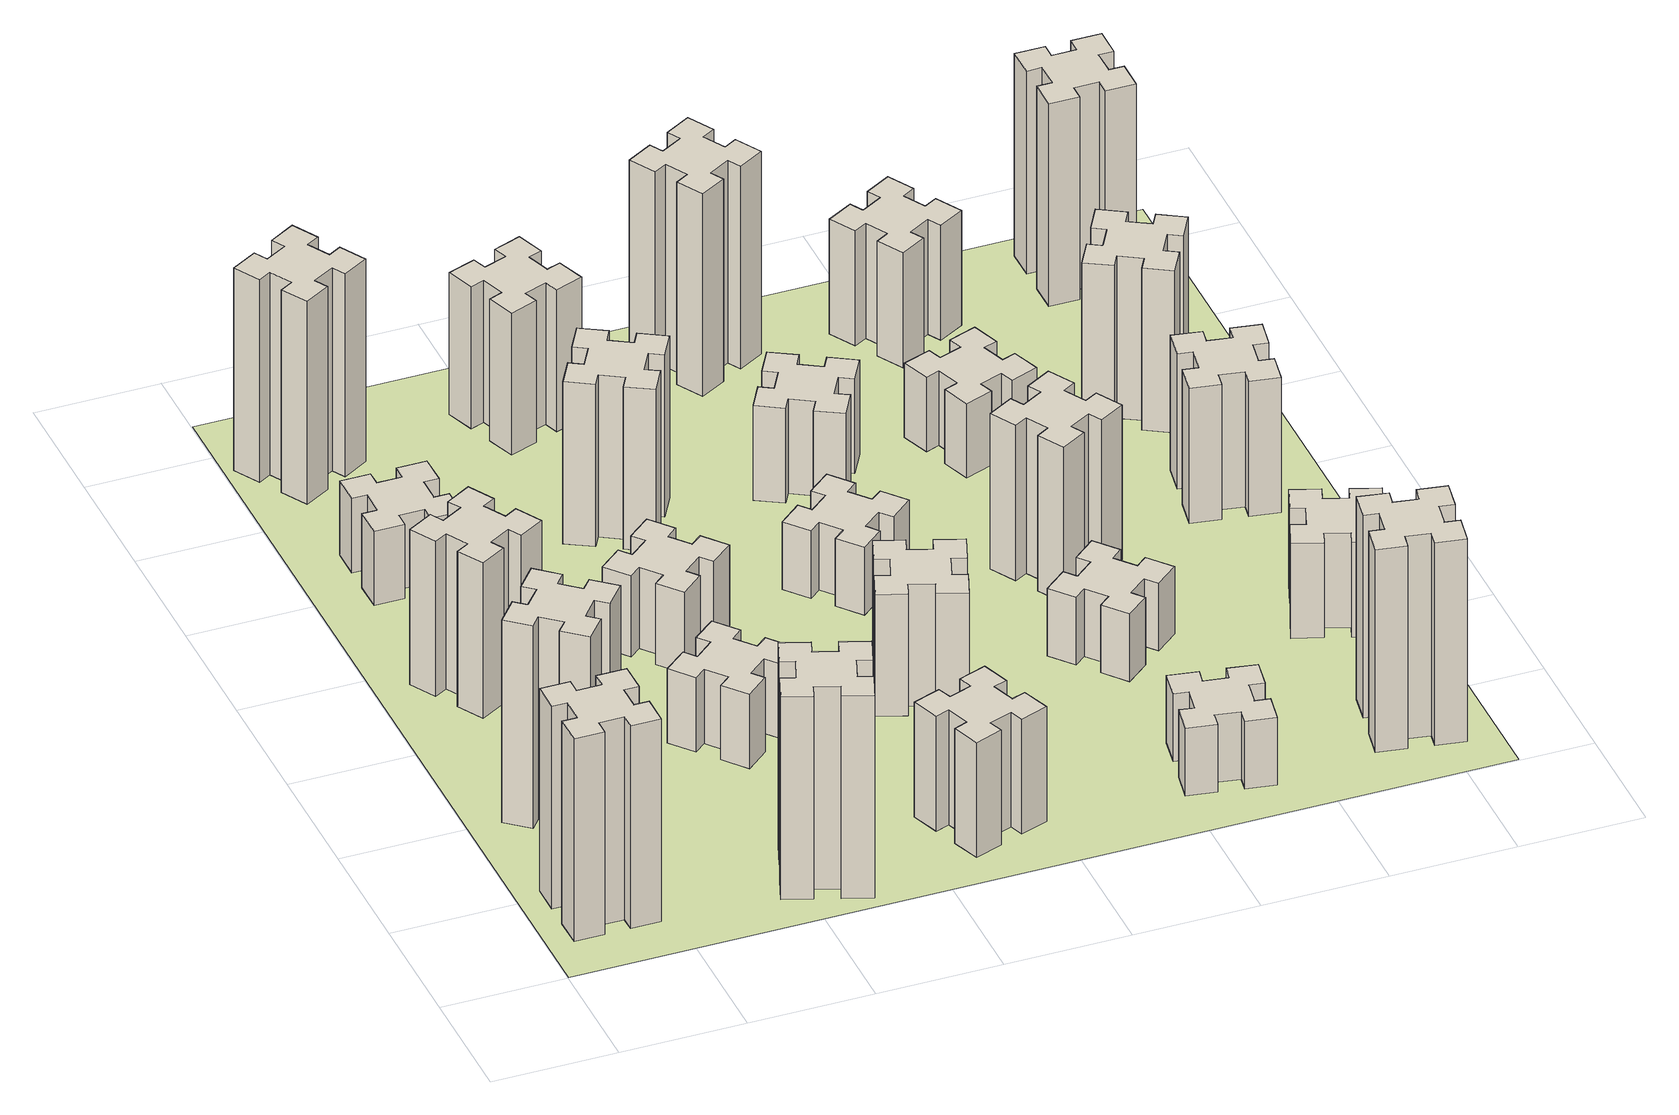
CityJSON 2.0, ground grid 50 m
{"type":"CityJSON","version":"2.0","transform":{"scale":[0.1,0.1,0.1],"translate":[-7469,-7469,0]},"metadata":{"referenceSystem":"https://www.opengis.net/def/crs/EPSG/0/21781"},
"CityObjects":{
"building1":{"type":"Building","attributes":{"class":"1000","function":"1000","usage":"1000","yearOfConstruction":2016,"roofType":"1000","measuredHeight":90,"storeysAboveGround":30,"storeysBelowGround":0},"geometry":[{"type":"Solid","lod":"1","boundaries":[[[[0,1,2,3,4,5,6,7,8,9,10,11,12,13,14,15,16,17,18,19]],[[17,16,20,21]],[[16,15,22,20]],[[15,14,23,22]],[[14,13,24,23]],[[13,12,25,24]],[[12,11,26,25]],[[11,10,27,26]],[[10,9,28,27]],[[9,8,29,28]],[[8,7,30,29]],[[7,6,31,30]],[[6,5,32,31]],[[5,4,33,32]],[[4,3,34,33]],[[3,2,35,34]],[[2,1,36,35]],[[1,0,37,36]],[[0,19,38,37]],[[19,18,39,38]],[[18,17,21,39]],[[24,25,26,27,28,29,30,31,32,33,34,35,36,37,38,39,21,20,22,23]]]]}]},
"building2":{"type":"Building","attributes":{"class":"1000","function":"1000","usage":"1000","yearOfConstruction":2016,"roofType":"1000","measuredHeight":90,"storeysAboveGround":30,"storeysBelowGround":0},"geometry":[{"type":"Solid","lod":"1","boundaries":[[[[40,41,42,43,44,45,46,47,48,49,50,51,52,53,54,55,56,57,58,59]],[[57,56,60,61]],[[56,55,62,60]],[[55,54,63,62]],[[54,53,64,63]],[[53,52,65,64]],[[52,51,66,65]],[[51,50,67,66]],[[50,49,68,67]],[[49,48,69,68]],[[48,47,70,69]],[[47,46,71,70]],[[46,45,72,71]],[[45,44,73,72]],[[44,43,74,73]],[[43,42,75,74]],[[42,41,76,75]],[[41,40,77,76]],[[40,59,78,77]],[[59,58,79,78]],[[58,57,61,79]],[[64,65,66,67,68,69,70,71,72,73,74,75,76,77,78,79,61,60,62,63]]]]}]},
"building3":{"type":"Building","attributes":{"class":"1000","function":"1000","usage":"1000","yearOfConstruction":2016,"roofType":"1000","measuredHeight":69,"storeysAboveGround":30,"storeysBelowGround":0},"geometry":[{"type":"Solid","lod":"1","boundaries":[[[[80,81,82,83,84,85,86,87,88,89,90,91,92,93,94,95,96,97,98,99]],[[97,96,100,101]],[[96,95,102,100]],[[95,94,103,102]],[[94,93,104,103]],[[93,92,105,104]],[[92,91,106,105]],[[91,90,107,106]],[[90,89,108,107]],[[89,88,109,108]],[[88,87,110,109]],[[87,86,111,110]],[[86,85,112,111]],[[85,84,113,112]],[[84,83,114,113]],[[83,82,115,114]],[[82,81,116,115]],[[81,80,117,116]],[[80,99,118,117]],[[99,98,119,118]],[[98,97,101,119]],[[104,105,106,107,108,109,110,111,112,113,114,115,116,117,118,119,101,100,102,103]]]]}]},
"building4":{"type":"Building","attributes":{"class":"1000","function":"1000","usage":"1000","yearOfConstruction":2016,"roofType":"1000","measuredHeight":33,"storeysAboveGround":30,"storeysBelowGround":0},"geometry":[{"type":"Solid","lod":"1","boundaries":[[[[120,121,122,123,124,125,126,127,128,129,130,131,132,133,134,135,136,137,138,139]],[[137,136,140,141]],[[136,135,142,140]],[[135,134,143,142]],[[134,133,144,143]],[[133,132,145,144]],[[132,131,146,145]],[[131,130,147,146]],[[130,129,148,147]],[[129,128,149,148]],[[128,127,150,149]],[[127,126,151,150]],[[126,125,152,151]],[[125,124,153,152]],[[124,123,154,153]],[[123,122,155,154]],[[122,121,156,155]],[[121,120,157,156]],[[120,139,158,157]],[[139,138,159,158]],[[138,137,141,159]],[[144,145,146,147,148,149,150,151,152,153,154,155,156,157,158,159,141,140,142,143]]]]}]},
"building5":{"type":"Building","attributes":{"class":"1000","function":"1000","usage":"1000","yearOfConstruction":2016,"roofType":"1000","measuredHeight":90,"storeysAboveGround":30,"storeysBelowGround":0},"geometry":[{"type":"Solid","lod":"1","boundaries":[[[[160,161,162,163,164,165,166,167,168,169,170,171,172,173,174,175,176,177,178,179]],[[177,176,180,181]],[[176,175,182,180]],[[175,174,183,182]],[[174,173,184,183]],[[173,172,185,184]],[[172,171,186,185]],[[171,170,187,186]],[[170,169,188,187]],[[169,168,189,188]],[[168,167,190,189]],[[167,166,191,190]],[[166,165,192,191]],[[165,164,193,192]],[[164,163,194,193]],[[163,162,195,194]],[[162,161,196,195]],[[161,160,197,196]],[[160,179,198,197]],[[179,178,199,198]],[[178,177,181,199]],[[184,185,186,187,188,189,190,191,192,193,194,195,196,197,198,199,181,180,182,183]]]]}]},
"building6":{"type":"Building","attributes":{"class":"1000","function":"1000","usage":"1000","yearOfConstruction":2016,"roofType":"1000","measuredHeight":90,"storeysAboveGround":30,"storeysBelowGround":0},"geometry":[{"type":"Solid","lod":"1","boundaries":[[[[200,201,202,203,204,205,206,207,208,209,210,211,212,213,214,215,216,217,218,219]],[[217,216,220,221]],[[216,215,222,220]],[[215,214,223,222]],[[214,213,224,223]],[[213,212,225,224]],[[212,211,226,225]],[[211,210,227,226]],[[210,209,228,227]],[[209,208,229,228]],[[208,207,230,229]],[[207,206,231,230]],[[206,205,232,231]],[[205,204,233,232]],[[204,203,234,233]],[[203,202,235,234]],[[202,201,236,235]],[[201,200,237,236]],[[200,219,238,237]],[[219,218,239,238]],[[218,217,221,239]],[[224,225,226,227,228,229,230,231,232,233,234,235,236,237,238,239,221,220,222,223]]]]}]},
"building7":{"type":"Building","attributes":{"class":"1000","function":"1000","usage":"1000","yearOfConstruction":2016,"roofType":"1000","measuredHeight":33,"storeysAboveGround":30,"storeysBelowGround":0},"geometry":[{"type":"Solid","lod":"1","boundaries":[[[[240,241,242,243,244,245,246,247,248,249,250,251,252,253,254,255,256,257,258,259]],[[257,256,260,261]],[[256,255,262,260]],[[255,254,263,262]],[[254,253,264,263]],[[253,252,265,264]],[[252,251,266,265]],[[251,250,267,266]],[[250,249,268,267]],[[249,248,269,268]],[[248,247,270,269]],[[247,246,271,270]],[[246,245,272,271]],[[245,244,273,272]],[[244,243,274,273]],[[243,242,275,274]],[[242,241,276,275]],[[241,240,277,276]],[[240,259,278,277]],[[259,258,279,278]],[[258,257,261,279]],[[264,265,266,267,268,269,270,271,272,273,274,275,276,277,278,279,261,260,262,263]]]]}]},
"building8":{"type":"Building","attributes":{"class":"1000","function":"1000","usage":"1000","yearOfConstruction":2016,"roofType":"1000","measuredHeight":36,"storeysAboveGround":30,"storeysBelowGround":0},"geometry":[{"type":"Solid","lod":"1","boundaries":[[[[280,281,282,283,284,285,286,287,288,289,290,291,292,293,294,295,296,297,298,299]],[[297,296,300,301]],[[296,295,302,300]],[[295,294,303,302]],[[294,293,304,303]],[[293,292,305,304]],[[292,291,306,305]],[[291,290,307,306]],[[290,289,308,307]],[[289,288,309,308]],[[288,287,310,309]],[[287,286,311,310]],[[286,285,312,311]],[[285,284,313,312]],[[284,283,314,313]],[[283,282,315,314]],[[282,281,316,315]],[[281,280,317,316]],[[280,299,318,317]],[[299,298,319,318]],[[298,297,301,319]],[[304,305,306,307,308,309,310,311,312,313,314,315,316,317,318,319,301,300,302,303]]]]}]},
"building9":{"type":"Building","attributes":{"class":"1000","function":"1000","usage":"1000","yearOfConstruction":2016,"roofType":"1000","measuredHeight":51,"storeysAboveGround":30,"storeysBelowGround":0},"geometry":[{"type":"Solid","lod":"1","boundaries":[[[[320,321,322,323,324,325,326,327,328,329,330,331,332,333,334,335,336,337,338,339]],[[337,336,340,341]],[[336,335,342,340]],[[335,334,343,342]],[[334,333,344,343]],[[333,332,345,344]],[[332,331,346,345]],[[331,330,347,346]],[[330,329,348,347]],[[329,328,349,348]],[[328,327,350,349]],[[327,326,351,350]],[[326,325,352,351]],[[325,324,353,352]],[[324,323,354,353]],[[323,322,355,354]],[[322,321,356,355]],[[321,320,357,356]],[[320,339,358,357]],[[339,338,359,358]],[[338,337,341,359]],[[344,345,346,347,348,349,350,351,352,353,354,355,356,357,358,359,341,340,342,343]]]]}]},
"building10":{"type":"Building","attributes":{"class":"1000","function":"1000","usage":"1000","yearOfConstruction":2016,"roofType":"1000","measuredHeight":72,"storeysAboveGround":30,"storeysBelowGround":0},"geometry":[{"type":"Solid","lod":"1","boundaries":[[[[360,361,362,363,364,365,366,367,368,369,370,371,372,373,374,375,376,377,378,379]],[[377,376,380,381]],[[376,375,382,380]],[[375,374,383,382]],[[374,373,384,383]],[[373,372,385,384]],[[372,371,386,385]],[[371,370,387,386]],[[370,369,388,387]],[[369,368,389,388]],[[368,367,390,389]],[[367,366,391,390]],[[366,365,392,391]],[[365,364,393,392]],[[364,363,394,393]],[[363,362,395,394]],[[362,361,396,395]],[[361,360,397,396]],[[360,379,398,397]],[[379,378,399,398]],[[378,377,381,399]],[[384,385,386,387,388,389,390,391,392,393,394,395,396,397,398,399,381,380,382,383]]]]}]},
"building11":{"type":"Building","attributes":{"class":"1000","function":"1000","usage":"1000","yearOfConstruction":2016,"roofType":"1000","measuredHeight":63,"storeysAboveGround":30,"storeysBelowGround":0},"geometry":[{"type":"Solid","lod":"1","boundaries":[[[[400,401,402,403,404,405,406,407,408,409,410,411,412,413,414,415,416,417,418,419]],[[417,416,420,421]],[[416,415,422,420]],[[415,414,423,422]],[[414,413,424,423]],[[413,412,425,424]],[[412,411,426,425]],[[411,410,427,426]],[[410,409,428,427]],[[409,408,429,428]],[[408,407,430,429]],[[407,406,431,430]],[[406,405,432,431]],[[405,404,433,432]],[[404,403,434,433]],[[403,402,435,434]],[[402,401,436,435]],[[401,400,437,436]],[[400,419,438,437]],[[419,418,439,438]],[[418,417,421,439]],[[424,425,426,427,428,429,430,431,432,433,434,435,436,437,438,439,421,420,422,423]]]]}]},
"building12":{"type":"Building","attributes":{"class":"1000","function":"1000","usage":"1000","yearOfConstruction":2016,"roofType":"1000","measuredHeight":54,"storeysAboveGround":30,"storeysBelowGround":0},"geometry":[{"type":"Solid","lod":"1","boundaries":[[[[440,441,442,443,444,445,446,447,448,449,450,451,452,453,454,455,456,457,458,459]],[[457,456,460,461]],[[456,455,462,460]],[[455,454,463,462]],[[454,453,464,463]],[[453,452,465,464]],[[452,451,466,465]],[[451,450,467,466]],[[450,449,468,467]],[[449,448,469,468]],[[448,447,470,469]],[[447,446,471,470]],[[446,445,472,471]],[[445,444,473,472]],[[444,443,474,473]],[[443,442,475,474]],[[442,441,476,475]],[[441,440,477,476]],[[440,459,478,477]],[[459,458,479,478]],[[458,457,461,479]],[[464,465,466,467,468,469,470,471,472,473,474,475,476,477,478,479,461,460,462,463]]]]}]},
"building13":{"type":"Building","attributes":{"class":"1000","function":"1000","usage":"1000","yearOfConstruction":2016,"roofType":"1000","measuredHeight":30,"storeysAboveGround":30,"storeysBelowGround":0},"geometry":[{"type":"Solid","lod":"1","boundaries":[[[[480,481,482,483,484,485,486,487,488,489,490,491,492,493,494,495,496,497,498,499]],[[497,496,500,501]],[[496,495,502,500]],[[495,494,503,502]],[[494,493,504,503]],[[493,492,505,504]],[[492,491,506,505]],[[491,490,507,506]],[[490,489,508,507]],[[489,488,509,508]],[[488,487,510,509]],[[487,486,511,510]],[[486,485,512,511]],[[485,484,513,512]],[[484,483,514,513]],[[483,482,515,514]],[[482,481,516,515]],[[481,480,517,516]],[[480,499,518,517]],[[499,498,519,518]],[[498,497,501,519]],[[504,505,506,507,508,509,510,511,512,513,514,515,516,517,518,519,501,500,502,503]]]]}]},
"building14":{"type":"Building","attributes":{"class":"1000","function":"1000","usage":"1000","yearOfConstruction":2016,"roofType":"1000","measuredHeight":42,"storeysAboveGround":30,"storeysBelowGround":0},"geometry":[{"type":"Solid","lod":"1","boundaries":[[[[520,521,522,523,524,525,526,527,528,529,530,531,532,533,534,535,536,537,538,539]],[[537,536,540,541]],[[536,535,542,540]],[[535,534,543,542]],[[534,533,544,543]],[[533,532,545,544]],[[532,531,546,545]],[[531,530,547,546]],[[530,529,548,547]],[[529,528,549,548]],[[528,527,550,549]],[[527,526,551,550]],[[526,525,552,551]],[[525,524,553,552]],[[524,523,554,553]],[[523,522,555,554]],[[522,521,556,555]],[[521,520,557,556]],[[520,539,558,557]],[[539,538,559,558]],[[538,537,541,559]],[[544,545,546,547,548,549,550,551,552,553,554,555,556,557,558,559,541,540,542,543]]]]}]},
"building15":{"type":"Building","attributes":{"class":"1000","function":"1000","usage":"1000","yearOfConstruction":2016,"roofType":"1000","measuredHeight":30,"storeysAboveGround":30,"storeysBelowGround":0},"geometry":[{"type":"Solid","lod":"1","boundaries":[[[[560,561,562,563,564,565,566,567,568,569,570,571,572,573,574,575,576,577,578,579]],[[577,576,580,581]],[[576,575,582,580]],[[575,574,583,582]],[[574,573,584,583]],[[573,572,585,584]],[[572,571,586,585]],[[571,570,587,586]],[[570,569,588,587]],[[569,568,589,588]],[[568,567,590,589]],[[567,566,591,590]],[[566,565,592,591]],[[565,564,593,592]],[[564,563,594,593]],[[563,562,595,594]],[[562,561,596,595]],[[561,560,597,596]],[[560,579,598,597]],[[579,578,599,598]],[[578,577,581,599]],[[584,585,586,587,588,589,590,591,592,593,594,595,596,597,598,599,581,580,582,583]]]]}]},
"building16":{"type":"Building","attributes":{"class":"1000","function":"1000","usage":"1000","yearOfConstruction":2016,"roofType":"1000","measuredHeight":90,"storeysAboveGround":30,"storeysBelowGround":0},"geometry":[{"type":"Solid","lod":"1","boundaries":[[[[600,601,602,603,604,605,606,607,608,609,610,611,612,613,614,615,616,617,618,619]],[[617,616,620,621]],[[616,615,622,620]],[[615,614,623,622]],[[614,613,624,623]],[[613,612,625,624]],[[612,611,626,625]],[[611,610,627,626]],[[610,609,628,627]],[[609,608,629,628]],[[608,607,630,629]],[[607,606,631,630]],[[606,605,632,631]],[[605,604,633,632]],[[604,603,634,633]],[[603,602,635,634]],[[602,601,636,635]],[[601,600,637,636]],[[600,619,638,637]],[[619,618,639,638]],[[618,617,621,639]],[[624,625,626,627,628,629,630,631,632,633,634,635,636,637,638,639,621,620,622,623]]]]}]},
"building17":{"type":"Building","attributes":{"class":"1000","function":"1000","usage":"1000","yearOfConstruction":2016,"roofType":"1000","measuredHeight":30,"storeysAboveGround":30,"storeysBelowGround":0},"geometry":[{"type":"Solid","lod":"1","boundaries":[[[[640,641,642,643,644,645,646,647,648,649,650,651,652,653,654,655,656,657,658,659]],[[657,656,660,661]],[[656,655,662,660]],[[655,654,663,662]],[[654,653,664,663]],[[653,652,665,664]],[[652,651,666,665]],[[651,650,667,666]],[[650,649,668,667]],[[649,648,669,668]],[[648,647,670,669]],[[647,646,671,670]],[[646,645,672,671]],[[645,644,673,672]],[[644,643,674,673]],[[643,642,675,674]],[[642,641,676,675]],[[641,640,677,676]],[[640,659,678,677]],[[659,658,679,678]],[[658,657,661,679]],[[664,665,666,667,668,669,670,671,672,673,674,675,676,677,678,679,661,660,662,663]]]]}]},
"building18":{"type":"Building","attributes":{"class":"1000","function":"1000","usage":"1000","yearOfConstruction":2016,"roofType":"1000","measuredHeight":69,"storeysAboveGround":30,"storeysBelowGround":0},"geometry":[{"type":"Solid","lod":"1","boundaries":[[[[680,681,682,683,684,685,686,687,688,689,690,691,692,693,694,695,696,697,698,699]],[[697,696,700,701]],[[696,695,702,700]],[[695,694,703,702]],[[694,693,704,703]],[[693,692,705,704]],[[692,691,706,705]],[[691,690,707,706]],[[690,689,708,707]],[[689,688,709,708]],[[688,687,710,709]],[[687,686,711,710]],[[686,685,712,711]],[[685,684,713,712]],[[684,683,714,713]],[[683,682,715,714]],[[682,681,716,715]],[[681,680,717,716]],[[680,699,718,717]],[[699,698,719,718]],[[698,697,701,719]],[[704,705,706,707,708,709,710,711,712,713,714,715,716,717,718,719,701,700,702,703]]]]}]},
"building19":{"type":"Building","attributes":{"class":"1000","function":"1000","usage":"1000","yearOfConstruction":2016,"roofType":"1000","measuredHeight":33,"storeysAboveGround":30,"storeysBelowGround":0},"geometry":[{"type":"Solid","lod":"1","boundaries":[[[[720,721,722,723,724,725,726,727,728,729,730,731,732,733,734,735,736,737,738,739]],[[737,736,740,741]],[[736,735,742,740]],[[735,734,743,742]],[[734,733,744,743]],[[733,732,745,744]],[[732,731,746,745]],[[731,730,747,746]],[[730,729,748,747]],[[729,728,749,748]],[[728,727,750,749]],[[727,726,751,750]],[[726,725,752,751]],[[725,724,753,752]],[[724,723,754,753]],[[723,722,755,754]],[[722,721,756,755]],[[721,720,757,756]],[[720,739,758,757]],[[739,738,759,758]],[[738,737,741,759]],[[744,745,746,747,748,749,750,751,752,753,754,755,756,757,758,759,741,740,742,743]]]]}]},
"building20":{"type":"Building","attributes":{"class":"1000","function":"1000","usage":"1000","yearOfConstruction":2016,"roofType":"1000","measuredHeight":90,"storeysAboveGround":30,"storeysBelowGround":0},"geometry":[{"type":"Solid","lod":"1","boundaries":[[[[760,761,762,763,764,765,766,767,768,769,770,771,772,773,774,775,776,777,778,779]],[[777,776,780,781]],[[776,775,782,780]],[[775,774,783,782]],[[774,773,784,783]],[[773,772,785,784]],[[772,771,786,785]],[[771,770,787,786]],[[770,769,788,787]],[[769,768,789,788]],[[768,767,790,789]],[[767,766,791,790]],[[766,765,792,791]],[[765,764,793,792]],[[764,763,794,793]],[[763,762,795,794]],[[762,761,796,795]],[[761,760,797,796]],[[760,779,798,797]],[[779,778,799,798]],[[778,777,781,799]],[[784,785,786,787,788,789,790,791,792,793,794,795,796,797,798,799,781,780,782,783]]]]}]},
"building21":{"type":"Building","attributes":{"class":"1000","function":"1000","usage":"1000","yearOfConstruction":2016,"roofType":"1000","measuredHeight":51,"storeysAboveGround":30,"storeysBelowGround":0},"geometry":[{"type":"Solid","lod":"1","boundaries":[[[[800,801,802,803,804,805,806,807,808,809,810,811,812,813,814,815,816,817,818,819]],[[817,816,820,821]],[[816,815,822,820]],[[815,814,823,822]],[[814,813,824,823]],[[813,812,825,824]],[[812,811,826,825]],[[811,810,827,826]],[[810,809,828,827]],[[809,808,829,828]],[[808,807,830,829]],[[807,806,831,830]],[[806,805,832,831]],[[805,804,833,832]],[[804,803,834,833]],[[803,802,835,834]],[[802,801,836,835]],[[801,800,837,836]],[[800,819,838,837]],[[819,818,839,838]],[[818,817,821,839]],[[824,825,826,827,828,829,830,831,832,833,834,835,836,837,838,839,821,820,822,823]]]]}]},
"building22":{"type":"Building","attributes":{"class":"1000","function":"1000","usage":"1000","yearOfConstruction":2016,"roofType":"1000","measuredHeight":42,"storeysAboveGround":30,"storeysBelowGround":0},"geometry":[{"type":"Solid","lod":"1","boundaries":[[[[840,841,842,843,844,845,846,847,848,849,850,851,852,853,854,855,856,857,858,859]],[[857,856,860,861]],[[856,855,862,860]],[[855,854,863,862]],[[854,853,864,863]],[[853,852,865,864]],[[852,851,866,865]],[[851,850,867,866]],[[850,849,868,867]],[[849,848,869,868]],[[848,847,870,869]],[[847,846,871,870]],[[846,845,872,871]],[[845,844,873,872]],[[844,843,874,873]],[[843,842,875,874]],[[842,841,876,875]],[[841,840,877,876]],[[840,859,878,877]],[[859,858,879,878]],[[858,857,861,879]],[[864,865,866,867,868,869,870,871,872,873,874,875,876,877,878,879,861,860,862,863]]]]}]},
"building23":{"type":"Building","attributes":{"class":"1000","function":"1000","usage":"1000","yearOfConstruction":2016,"roofType":"1000","measuredHeight":60,"storeysAboveGround":30,"storeysBelowGround":0},"geometry":[{"type":"Solid","lod":"1","boundaries":[[[[880,881,882,883,884,885,886,887,888,889,890,891,892,893,894,895,896,897,898,899]],[[897,896,900,901]],[[896,895,902,900]],[[895,894,903,902]],[[894,893,904,903]],[[893,892,905,904]],[[892,891,906,905]],[[891,890,907,906]],[[890,889,908,907]],[[889,888,909,908]],[[888,887,910,909]],[[887,886,911,910]],[[886,885,912,911]],[[885,884,913,912]],[[884,883,914,913]],[[883,882,915,914]],[[882,881,916,915]],[[881,880,917,916]],[[880,899,918,917]],[[899,898,919,918]],[[898,897,901,919]],[[904,905,906,907,908,909,910,911,912,913,914,915,916,917,918,919,901,900,902,903]]]]}]},
"building24":{"type":"Building","attributes":{"class":"1000","function":"1000","usage":"1000","yearOfConstruction":2016,"roofType":"1000","measuredHeight":72,"storeysAboveGround":30,"storeysBelowGround":0},"geometry":[{"type":"Solid","lod":"1","boundaries":[[[[920,921,922,923,924,925,926,927,928,929,930,931,932,933,934,935,936,937,938,939]],[[937,936,940,941]],[[936,935,942,940]],[[935,934,943,942]],[[934,933,944,943]],[[933,932,945,944]],[[932,931,946,945]],[[931,930,947,946]],[[930,929,948,947]],[[929,928,949,948]],[[928,927,950,949]],[[927,926,951,950]],[[926,925,952,951]],[[925,924,953,952]],[[924,923,954,953]],[[923,922,955,954]],[[922,921,956,955]],[[921,920,957,956]],[[920,939,958,957]],[[939,938,959,958]],[[938,937,941,959]],[[944,945,946,947,948,949,950,951,952,953,954,955,956,957,958,959,941,940,942,943]]]]}]},
"building25":{"type":"Building","attributes":{"class":"1000","function":"1000","usage":"1000","yearOfConstruction":2016,"roofType":"1000","measuredHeight":90,"storeysAboveGround":30,"storeysBelowGround":0},"geometry":[{"type":"Solid","lod":"1","boundaries":[[[[960,961,962,963,964,965,966,967,968,969,970,971,972,973,974,975,976,977,978,979]],[[977,976,980,981]],[[976,975,982,980]],[[975,974,983,982]],[[974,973,984,983]],[[973,972,985,984]],[[972,971,986,985]],[[971,970,987,986]],[[970,969,988,987]],[[969,968,989,988]],[[968,967,990,989]],[[967,966,991,990]],[[966,965,992,991]],[[965,964,993,992]],[[964,963,994,993]],[[963,962,995,994]],[[962,961,996,995]],[[961,960,997,996]],[[960,979,998,997]],[[979,978,999,998]],[[978,977,981,999]],[[984,985,986,987,988,989,990,991,992,993,994,995,996,997,998,999,981,980,982,983]]]]}]},
"landuse1":{"type":"LandUse","attributes":{"name":"plot1","function":"1010"},"geometry":[{"type":"MultiSurface","lod":"1","boundaries":[[[1000,1001,1002,1003]]]}]}
},
"vertices":[
[165,425,0],[165,325,0],[105,325,0],[105,205,0],[225,205,0],[225,265,0],[325,265,0],[325,205,0],[445,205,0],[445,325,0],[385,325,0],[385,425,0],[445,425,0],[445,545,0],[325,545,0],[325,485,0],[225,485,0],[225,545,0],[105,545,0],[105,425,0],[225,485,900],[225,545,900],[325,485,900],[325,545,900],[445,545,900],[445,425,900],[385,425,900],[385,325,900],[445,325,900],[445,205,900],[325,205,900],[325,265,900],[225,265,900],[225,205,900],[105,205,900],[105,325,900],[165,325,900],[165,425,900],[105,425,900],[105,545,900],
[484,1067,0],[408,1132,0],[446,1178,0],[354,1255,0],[277,1163,0],[323,1124,0],[259,1048,0],[213,1086,0],[136,994,0],[228,917,0],[266,963,0],[343,899,0],[304,853,0],[396,776,0],[473,868,0],[427,906,0],[492,983,0],[538,944,0],[615,1036,0],[523,1113,0],[492,983,900],[538,944,900],[427,906,900],[473,868,900],[396,776,900],[304,853,900],[343,899,900],[266,963,900],[228,917,900],[136,994,900],[213,1086,900],[259,1048,900],[323,1124,900],[277,1163,900],[354,1255,900],[446,1178,900],[408,1132,900],[484,1067,900],[523,1113,900],[615,1036,900],
[387,1735,0],[474,1785,0],[504,1733,0],[608,1793,0],[548,1897,0],[496,1867,0],[446,1954,0],[498,1984,0],[438,2088,0],[334,2028,0],[364,1976,0],[277,1926,0],[247,1978,0],[143,1918,0],[203,1814,0],[255,1844,0],[305,1757,0],[253,1727,0],[313,1623,0],[417,1683,0],[305,1757,690],[253,1727,690],[255,1844,690],[203,1814,690],[143,1918,690],[247,1978,690],[277,1926,690],[364,1976,690],[334,2028,690],[438,2088,690],[498,1984,690],[446,1954,690],[496,1867,690],[548,1897,690],[608,1793,690],[504,1733,690],[474,1785,690],[387,1735,690],[417,1683,690],[313,1623,690],
[485,2545,0],[485,2645,0],[545,2645,0],[545,2765,0],[425,2765,0],[425,2705,0],[325,2705,0],[325,2765,0],[205,2765,0],[205,2645,0],[265,2645,0],[265,2545,0],[205,2545,0],[205,2425,0],[325,2425,0],[325,2485,0],[425,2485,0],[425,2425,0],[545,2425,0],[545,2545,0],[425,2485,330],[425,2425,330],[325,2485,330],[325,2425,330],[205,2425,330],[205,2545,330],[265,2545,330],[265,2645,330],[205,2645,330],[205,2765,330],[325,2765,330],[325,2705,330],[425,2705,330],[425,2765,330],[545,2765,330],[545,2645,330],[485,2645,330],[485,2545,330],[545,2545,330],[545,2425,330],
[1029,360,0],[995,266,0],[939,287,0],[897,174,0],[1010,133,0],[1031,189,0],[1125,155,0],[1104,99,0],[1217,57,0],[1258,170,0],[1202,191,0],[1236,285,0],[1292,264,0],[1333,377,0],[1220,418,0],[1200,362,0],[1106,396,0],[1127,452,0],[1014,493,0],[973,380,0],[1106,396,900],[1127,452,900],[1200,362,900],[1220,418,900],[1333,377,900],[1292,264,900],[1236,285,900],[1202,191,900],[1258,170,900],[1217,57,900],[1104,99,900],[1125,155,900],[1031,189,900],[1010,133,900],[897,174,900],[939,287,900],[995,266,900],[1029,360,900],[973,380,900],[1014,493,900],
[287,3215,0],[374,3265,0],[404,3213,0],[508,3273,0],[448,3377,0],[396,3347,0],[346,3434,0],[398,3464,0],[338,3568,0],[234,3508,0],[264,3456,0],[177,3406,0],[147,3458,0],[43,3398,0],[103,3294,0],[155,3324,0],[205,3237,0],[153,3207,0],[213,3103,0],[317,3163,0],[205,3237,900],[153,3207,900],[155,3324,900],[103,3294,900],[43,3398,900],[147,3458,900],[177,3406,900],[264,3456,900],[234,3508,900],[338,3568,900],[398,3464,900],[346,3434,900],[396,3347,900],[448,3377,900],[508,3273,900],[404,3213,900],[374,3265,900],[287,3215,900],[317,3163,900],[213,3103,900],
[1083,1332,0],[1006,1267,0],[968,1313,0],[876,1236,0],[953,1144,0],[999,1183,0],[1063,1106,0],[1017,1068,0],[1094,976,0],[1186,1053,0],[1148,1099,0],[1224,1163,0],[1263,1117,0],[1355,1194,0],[1278,1286,0],[1232,1248,0],[1167,1324,0],[1213,1363,0],[1136,1455,0],[1044,1378,0],[1167,1324,330],[1213,1363,330],[1232,1248,330],[1278,1286,330],[1355,1194,330],[1263,1117,330],[1224,1163,330],[1148,1099,330],[1186,1053,330],[1094,976,330],[1017,1068,330],[1063,1106,330],[999,1183,330],[953,1144,330],[876,1236,330],[968,1313,330],[1006,1267,330],[1083,1332,330],[1044,1378,330],[1136,1455,330],
[1083,1972,0],[1006,1907,0],[968,1953,0],[876,1876,0],[953,1784,0],[999,1823,0],[1063,1746,0],[1017,1708,0],[1094,1616,0],[1186,1693,0],[1148,1739,0],[1224,1803,0],[1263,1757,0],[1355,1834,0],[1278,1926,0],[1232,1888,0],[1167,1964,0],[1213,2003,0],[1136,2095,0],[1044,2018,0],[1167,1964,360],[1213,2003,360],[1232,1888,360],[1278,1926,360],[1355,1834,360],[1263,1757,360],[1224,1803,360],[1148,1739,360],[1186,1693,360],[1094,1616,360],[1017,1708,360],[1063,1746,360],[999,1823,360],[953,1784,360],[876,1876,360],[968,1953,360],[1006,1907,360],[1083,1972,360],[1044,2018,360],[1136,2095,360],
[1765,496,0],[1671,462,0],[1650,518,0],[1537,477,0],[1579,364,0],[1635,385,0],[1669,291,0],[1613,270,0],[1654,157,0],[1767,199,0],[1746,255,0],[1840,289,0],[1860,233,0],[1973,274,0],[1932,387,0],[1876,366,0],[1842,460,0],[1898,480,0],[1857,593,0],[1744,552,0],[1842,460,510],[1898,480,510],[1876,366,510],[1932,387,510],[1973,274,510],[1860,233,510],[1840,289,510],[1746,255,510],[1767,199,510],[1654,157,510],[1613,270,510],[1669,291,510],[1635,385,510],[1579,364,510],[1537,477,510],[1650,518,510],[1671,462,510],[1765,496,510],[1744,552,510],[1857,593,510],
[1314,2666,0],[1227,2716,0],[1257,2768,0],[1153,2828,0],[1093,2724,0],[1145,2694,0],[1095,2607,0],[1043,2637,0],[983,2533,0],[1087,2473,0],[1117,2525,0],[1204,2475,0],[1174,2423,0],[1278,2363,0],[1338,2467,0],[1286,2497,0],[1336,2584,0],[1388,2554,0],[1448,2658,0],[1344,2718,0],[1336,2584,720],[1388,2554,720],[1286,2497,720],[1338,2467,720],[1278,2363,720],[1174,2423,720],[1204,2475,720],[1117,2525,720],[1087,2473,720],[983,2533,720],[1043,2637,720],[1095,2607,720],[1145,2694,720],[1093,2724,720],[1153,2828,720],[1257,2768,720],[1227,2716,720],[1314,2666,720],[1344,2718,720],[1448,2658,720],
[1125,3456,0],[1031,3422,0],[1010,3478,0],[897,3437,0],[939,3324,0],[995,3345,0],[1029,3251,0],[973,3230,0],[1014,3117,0],[1127,3159,0],[1106,3215,0],[1200,3249,0],[1220,3193,0],[1333,3234,0],[1292,3347,0],[1236,3326,0],[1202,3420,0],[1258,3440,0],[1217,3553,0],[1104,3512,0],[1202,3420,630],[1258,3440,630],[1236,3326,630],[1292,3347,630],[1333,3234,630],[1220,3193,630],[1200,3249,630],[1106,3215,630],[1127,3159,630],[1014,3117,630],[973,3230,630],[1029,3251,630],[995,3345,630],[939,3324,630],[897,3437,630],[1010,3478,630],[1031,3422,630],[1125,3456,630],[1104,3512,630],[1217,3553,630],
[1769,1300,0],[1735,1206,0],[1679,1227,0],[1637,1114,0],[1750,1073,0],[1771,1129,0],[1865,1095,0],[1844,1039,0],[1957,997,0],[1998,1110,0],[1942,1131,0],[1976,1225,0],[2032,1204,0],[2073,1317,0],[1960,1358,0],[1940,1302,0],[1846,1336,0],[1867,1392,0],[1754,1433,0],[1713,1320,0],[1846,1336,540],[1867,1392,540],[1940,1302,540],[1960,1358,540],[2073,1317,540],[2032,1204,540],[1976,1225,540],[1942,1131,540],[1998,1110,540],[1957,997,540],[1844,1039,540],[1865,1095,540],[1771,1129,540],[1750,1073,540],[1637,1114,540],[1679,1227,540],[1735,1206,540],[1769,1300,540],[1713,1320,540],[1754,1433,540],
[1972,1988,0],[1907,2064,0],[1953,2103,0],[1876,2195,0],[1784,2118,0],[1823,2072,0],[1746,2007,0],[1708,2053,0],[1616,1976,0],[1693,1884,0],[1739,1923,0],[1803,1846,0],[1757,1808,0],[1834,1716,0],[1926,1793,0],[1888,1839,0],[1964,1903,0],[2003,1857,0],[2095,1934,0],[2018,2026,0],[1964,1903,300],[2003,1857,300],[1888,1839,300],[1926,1793,300],[1834,1716,300],[1757,1808,300],[1803,1846,300],[1739,1923,300],[1693,1884,300],[1616,1976,300],[1708,2053,300],[1746,2007,300],[1823,2072,300],[1784,2118,300],[1876,2195,300],[1953,2103,300],[1907,2064,300],[1972,1988,300],[2018,2026,300],[2095,1934,300],
[2026,2497,0],[2076,2584,0],[2128,2554,0],[2188,2658,0],[2084,2718,0],[2054,2666,0],[1967,2716,0],[1997,2768,0],[1893,2828,0],[1833,2724,0],[1885,2694,0],[1835,2607,0],[1783,2637,0],[1723,2533,0],[1827,2473,0],[1857,2525,0],[1944,2475,0],[1914,2423,0],[2018,2363,0],[2078,2467,0],[1944,2475,420],[1914,2423,420],[1857,2525,420],[1827,2473,420],[1723,2533,420],[1783,2637,420],[1835,2607,420],[1885,2694,420],[1833,2724,420],[1893,2828,420],[1997,2768,420],[1967,2716,420],[2054,2666,420],[2084,2718,420],[2188,2658,420],[2128,2554,420],[2076,2584,420],[2026,2497,420],[2078,2467,420],[2018,2363,420],
[2596,444,0],[2578,345,0],[2519,356,0],[2498,237,0],[2617,217,0],[2627,276,0],[2725,258,0],[2715,199,0],[2833,178,0],[2854,297,0],[2795,307,0],[2812,405,0],[2871,395,0],[2892,513,0],[2774,534,0],[2764,475,0],[2665,492,0],[2676,551,0],[2557,572,0],[2537,454,0],[2665,492,300],[2676,551,300],[2764,475,300],[2774,534,300],[2892,513,300],[2871,395,300],[2812,405,300],[2795,307,300],[2854,297,300],[2833,178,300],[2715,199,300],[2725,258,300],[2627,276,300],[2617,217,300],[2498,237,300],[2519,356,300],[2578,345,300],[2596,444,300],[2537,454,300],[2557,572,300],
[1844,3556,0],[1757,3506,0],[1727,3558,0],[1623,3498,0],[1683,3394,0],[1735,3424,0],[1785,3337,0],[1733,3307,0],[1793,3203,0],[1897,3263,0],[1867,3315,0],[1954,3365,0],[1984,3313,0],[2088,3373,0],[2028,3477,0],[1976,3447,0],[1926,3534,0],[1978,3564,0],[1918,3668,0],[1814,3608,0],[1926,3534,900],[1978,3564,900],[1976,3447,900],[2028,3477,900],[2088,3373,900],[1984,3313,900],[1954,3365,900],[1867,3315,900],[1897,3263,900],[1793,3203,900],[1733,3307,900],[1785,3337,900],[1735,3424,900],[1683,3394,900],[1623,3498,900],[1727,3558,900],[1757,3506,900],[1844,3556,900],[1814,3608,900],[1918,3668,900],
[2628,1099,0],[2704,1163,0],[2743,1117,0],[2835,1194,0],[2758,1286,0],[2712,1248,0],[2647,1324,0],[2693,1363,0],[2616,1455,0],[2524,1378,0],[2563,1332,0],[2486,1267,0],[2448,1313,0],[2356,1236,0],[2433,1144,0],[2479,1183,0],[2543,1106,0],[2497,1068,0],[2574,976,0],[2666,1053,0],[2543,1106,300],[2497,1068,300],[2479,1183,300],[2433,1144,300],[2356,1236,300],[2448,1313,300],[2486,1267,300],[2563,1332,300],[2524,1378,300],[2616,1455,300],[2693,1363,300],[2647,1324,300],[2712,1248,300],[2758,1286,300],[2835,1194,300],[2743,1117,300],[2704,1163,300],[2628,1099,300],[2666,1053,300],[2574,976,300],
[2475,1744,0],[2525,1657,0],[2473,1627,0],[2533,1523,0],[2637,1583,0],[2607,1635,0],[2694,1685,0],[2724,1633,0],[2828,1693,0],[2768,1797,0],[2716,1767,0],[2666,1854,0],[2718,1884,0],[2658,1988,0],[2554,1928,0],[2584,1876,0],[2497,1826,0],[2467,1878,0],[2363,1818,0],[2423,1714,0],[2497,1826,690],[2467,1878,690],[2584,1876,690],[2554,1928,690],[2658,1988,690],[2718,1884,690],[2666,1854,690],[2716,1767,690],[2768,1797,690],[2828,1693,690],[2724,1633,690],[2694,1685,690],[2607,1635,690],[2637,1583,690],[2533,1523,690],[2473,1627,690],[2525,1657,690],[2475,1744,690],[2423,1714,690],[2363,1818,690],
[2586,2475,0],[2680,2509,0],[2700,2453,0],[2813,2494,0],[2772,2607,0],[2716,2586,0],[2682,2680,0],[2738,2700,0],[2697,2813,0],[2584,2772,0],[2605,2716,0],[2511,2682,0],[2490,2738,0],[2377,2697,0],[2419,2584,0],[2475,2605,0],[2509,2511,0],[2453,2490,0],[2494,2377,0],[2607,2419,0],[2509,2511,330],[2453,2490,330],[2475,2605,330],[2419,2584,330],[2377,2697,330],[2490,2738,330],[2511,2682,330],[2605,2716,330],[2584,2772,330],[2697,2813,330],[2738,2700,330],[2682,2680,330],[2716,2586,330],[2772,2607,330],[2813,2494,330],[2700,2453,330],[2680,2509,330],[2586,2475,330],[2607,2419,330],[2494,2377,330],
[3504,475,0],[3405,492,0],[3416,551,0],[3297,572,0],[3277,454,0],[3336,444,0],[3318,345,0],[3259,356,0],[3238,237,0],[3357,217,0],[3367,276,0],[3465,258,0],[3455,199,0],[3573,178,0],[3594,297,0],[3535,307,0],[3552,405,0],[3611,395,0],[3632,513,0],[3514,534,0],[3552,405,900],[3611,395,900],[3535,307,900],[3594,297,900],[3573,178,900],[3455,199,900],[3465,258,900],[3367,276,900],[3357,217,900],[3238,237,900],[3259,356,900],[3318,345,900],[3336,444,900],[3277,454,900],[3297,572,900],[3416,551,900],[3405,492,900],[3504,475,900],[3514,534,900],[3632,513,900],
[2716,3347,0],[2666,3434,0],[2718,3464,0],[2658,3568,0],[2554,3508,0],[2584,3456,0],[2497,3406,0],[2467,3458,0],[2363,3398,0],[2423,3294,0],[2475,3324,0],[2525,3237,0],[2473,3207,0],[2533,3103,0],[2637,3163,0],[2607,3215,0],[2694,3265,0],[2724,3213,0],[2828,3273,0],[2768,3377,0],[2694,3265,510],[2724,3213,510],[2607,3215,510],[2637,3163,510],[2533,3103,510],[2473,3207,510],[2525,3237,510],[2475,3324,510],[2423,3294,510],[2363,3398,510],[2467,3458,510],[2497,3406,510],[2584,3456,510],[2554,3508,510],[2658,3568,510],[2718,3464,510],[2666,3434,510],[2716,3347,510],[2768,3377,510],[2828,3273,510],
[3351,1029,0],[3445,995,0],[3424,939,0],[3537,897,0],[3578,1010,0],[3522,1031,0],[3556,1125,0],[3612,1104,0],[3653,1217,0],[3540,1258,0],[3520,1202,0],[3426,1236,0],[3447,1292,0],[3334,1333,0],[3293,1220,0],[3349,1200,0],[3315,1106,0],[3259,1127,0],[3217,1014,0],[3330,973,0],[3315,1106,420],[3259,1127,420],[3349,1200,420],[3293,1220,420],[3334,1333,420],[3447,1292,420],[3426,1236,420],[3520,1202,420],[3540,1258,420],[3653,1217,420],[3612,1104,420],[3556,1125,420],[3522,1031,420],[3578,1010,420],[3537,897,420],[3424,939,420],[3445,995,420],[3351,1029,420],[3330,973,420],[3217,1014,420],
[3267,1856,0],[3365,1838,0],[3355,1779,0],[3473,1758,0],[3494,1877,0],[3435,1887,0],[3452,1985,0],[3511,1975,0],[3532,2093,0],[3414,2114,0],[3404,2055,0],[3305,2072,0],[3316,2131,0],[3197,2152,0],[3177,2034,0],[3236,2024,0],[3218,1925,0],[3159,1936,0],[3138,1817,0],[3257,1797,0],[3218,1925,600],[3159,1936,600],[3236,2024,600],[3177,2034,600],[3197,2152,600],[3316,2131,600],[3305,2072,600],[3404,2055,600],[3414,2114,600],[3532,2093,600],[3511,1975,600],[3452,1985,600],[3435,1887,600],[3494,1877,600],[3473,1758,600],[3355,1779,600],[3365,1838,600],[3267,1856,600],[3257,1797,600],[3138,1817,600],
[3165,2694,0],[3115,2607,0],[3063,2637,0],[3003,2533,0],[3107,2473,0],[3137,2525,0],[3224,2475,0],[3194,2423,0],[3298,2363,0],[3358,2467,0],[3306,2497,0],[3356,2584,0],[3408,2554,0],[3468,2658,0],[3364,2718,0],[3334,2666,0],[3247,2716,0],[3277,2768,0],[3173,2828,0],[3113,2724,0],[3247,2716,720],[3277,2768,720],[3334,2666,720],[3364,2718,720],[3468,2658,720],[3408,2554,720],[3356,2584,720],[3306,2497,720],[3358,2467,720],[3298,2363,720],[3194,2423,720],[3224,2475,720],[3137,2525,720],[3107,2473,720],[3003,2533,720],[3063,2637,720],[3115,2607,720],[3165,2694,720],[3113,2724,720],[3173,2828,720],
[3285,3325,0],[3385,3325,0],[3385,3265,0],[3505,3265,0],[3505,3385,0],[3445,3385,0],[3445,3485,0],[3505,3485,0],[3505,3605,0],[3385,3605,0],[3385,3545,0],[3285,3545,0],[3285,3605,0],[3165,3605,0],[3165,3485,0],[3225,3485,0],[3225,3385,0],[3165,3385,0],[3165,3265,0],[3285,3265,0],[3225,3385,900],[3165,3385,900],[3225,3485,900],[3165,3485,900],[3165,3605,900],[3285,3605,900],[3285,3545,900],[3385,3545,900],[3385,3605,900],[3505,3605,900],[3505,3485,900],[3445,3485,900],[3445,3385,900],[3505,3385,900],[3505,3265,900],[3385,3265,900],[3385,3325,900],[3285,3325,900],[3285,3265,900],[3165,3265,900],
[5,3705,0],[3705,3705,0],[3705,5,0],[5,5,0]
]}
